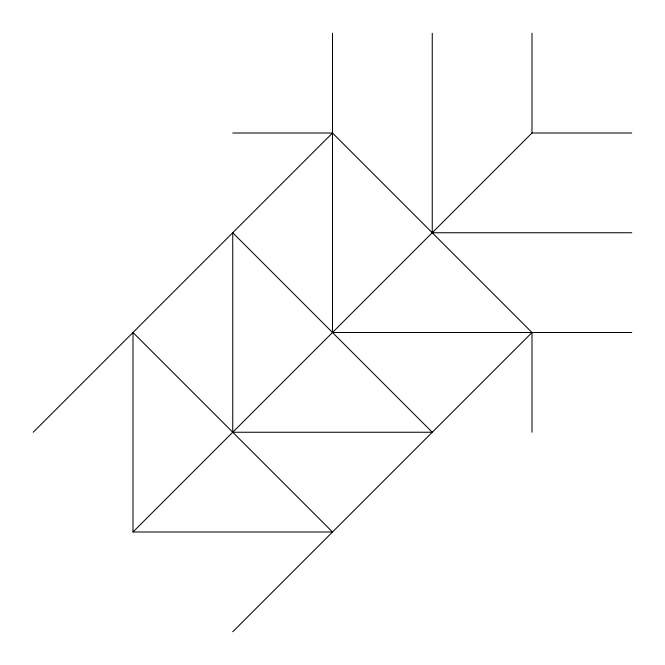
<?xml version="1.0" encoding="UTF-8"?>
<svg xmlns="http://www.w3.org/2000/svg" width="665" height="665" viewBox="0 0 665 665"><rect width="100%" height="100%" fill="white"/><g stroke="black" fill="none" stroke-linecap="round" stroke-linejoin="round"><path stroke-width="1" d="M33.25 432.25L332.5 133L532 332.5L532 432.25M133 532L133 332.5L332.5 532L133 532L532 133L631.75 133M232.75 631.75L532 332.5M232.75 133L332.5 133M631.75 232.75L432.25 232.75L432.25 33.25M631.75 332.5L332.5 332.5L332.5 33.25M532 33.25L532 133M432.25 432.25L232.75 432.25L232.75 232.75L432.25 432.25"/></g></svg>
